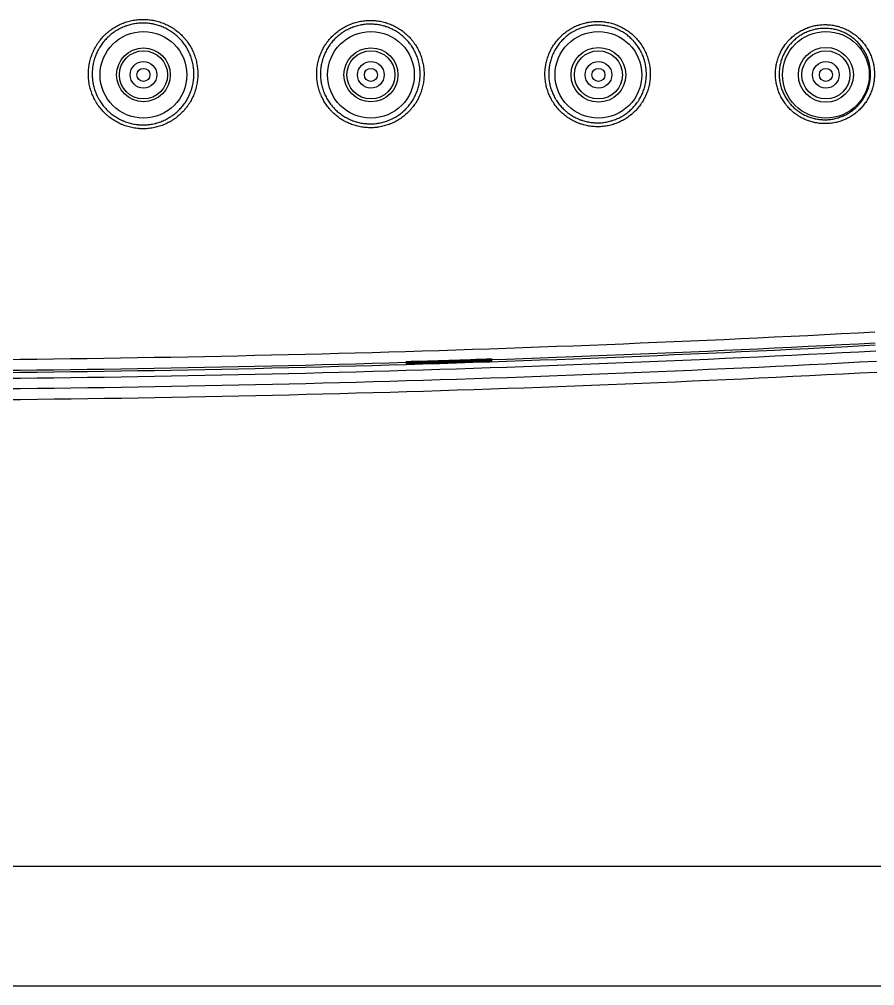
# Model space of a CAD drawing. Extents: x 60870 to 61464, y -29263 to -28843.
# Drawn here: x 61116.5 to 61195.4, y -29263.5 to -29174.3 of the extents above; entities that cross this region are included whole.
import ezdxf

# ---------------------------------------------------------------- set-up
doc = ezdxf.new("R2010")
doc.units = 0
doc.header["$LTSCALE"] = 7
doc.header["$MEASUREMENT"] = 0
doc.linetypes.add('CENTER', pattern=[2, 1.25, -0.25, 0.25, -0.25])
doc.layers.get('0').update_dxf_attribs({"color": 2, "linetype": 'CONTINUOUS'})
for name, color, linetype in [('08_ALL_FEATURES', 7, 'CONTINUOUS'), ('1', 1, 'CENTER'), ('TXT', 4, 'CONTINUOUS')]:
    doc.layers.add(name, color=color, linetype=linetype)

# ---------------------------------------------------------------- blocks, each defined once
blk = doc.blocks.new('BORDER')
blk.add_line((0, 0), (1, 0))

msp = doc.modelspace()

# ---------------------------------------------------------------- linework, layer by layer
at = {"layer": '08_ALL_FEATURES', "color": 7, "linetype": 'Continuous'}
for centre, radius in [((61127.912, -29179.387), 4), ((61148.912, -29179.387), 4), ((61169.911, -29179.387), 4), ((61190.911, -29179.387), 4), ((61127.912, -29179.387), 2.481), ((61127.912, -29179.387), 2.221), ((61148.912, -29179.387), 2.495), ((61148.912, -29179.387), 2.221), ((61169.911, -29179.387), 2.523), ((61169.911, -29179.387), 2.221), ((61190.911, -29179.387), 2.537), ((61190.911, -29179.387), 2.221), ((61127.912, -29179.387), 1.23), ((61148.912, -29179.387), 1.23), ((61169.911, -29179.387), 1.23), ((61190.911, -29179.387), 1.23), ((61127.912, -29179.387), 0.6), ((61148.912, -29179.387), 0.6), ((61169.911, -29179.387), 0.6), ((61190.911, -29179.387), 0.6)]:
    msp.add_circle(centre, radius, dxfattribs=at)
for points, knots in [([(61129.284, -29184.169), (61129.445, -29184.123), (61129.601, -29184.069), (61129.908, -29183.946), (61130.207, -29183.809), (61130.493, -29183.643), (61130.667, -29183.53), (61130.702, -29183.507), (61130.77, -29183.46), (61130.804, -29183.436), (61130.906, -29183.363), (61130.972, -29183.313), (61131.165, -29183.158), (61131.412, -29182.939), (61131.636, -29182.698), (61131.796, -29182.509), (61131.874, -29182.412), (61131.948, -29182.312), (61131.997, -29182.244), (61132.021, -29182.21), (61132.139, -29182.039), (61132.226, -29181.898), (61132.384, -29181.61), (61132.457, -29181.462), (61132.587, -29181.159), (61132.645, -29181.004), (61132.707, -29180.806), (61132.72, -29180.766), (61132.743, -29180.686), (61132.776, -29180.566), (61132.805, -29180.445), (61132.856, -29180.203), (61132.909, -29179.878), (61132.929, -29179.549), (61132.933, -29179.301), (61132.932, -29179.218), (61132.927, -29179.093), (61132.925, -29179.052), (61132.92, -29178.968), (61132.917, -29178.927), (61132.899, -29178.72), (61132.855, -29178.393), (61132.779, -29178.073), (61132.688, -29177.756), (61132.634, -29177.6), (61132.557, -29177.406), (61132.541, -29177.368), (61132.508, -29177.291), (61132.458, -29177.177), (61132.404, -29177.066), (61132.29, -29176.846), (61132.124, -29176.562), (61131.932, -29176.294), (61131.777, -29176.1), (61131.723, -29176.036), (61131.641, -29175.942), (61131.613, -29175.912), (61131.556, -29175.851), (61131.528, -29175.821), (61131.383, -29175.672), (61131.141, -29175.448), (61130.88, -29175.248), (61130.676, -29175.108), (61130.572, -29175.04), (61130.466, -29174.976), (61130.394, -29174.934), (61130.358, -29174.913), (61130.175, -29174.812), (61130.026, -29174.74), (61129.723, -29174.609), (61129.415, -29174.494), (61129.096, -29174.41), (61128.893, -29174.367), (61128.853, -29174.358), (61128.771, -29174.343), (61128.73, -29174.336), (61128.606, -29174.316), (61128.524, -29174.305), (61128.277, -29174.277), (61127.948, -29174.256), (61127.617, -29174.268), (61127.369, -29174.289), (61127.287, -29174.298), (61127.121, -29174.321), (61127.039, -29174.334), (61126.794, -29174.379), (61126.633, -29174.417), (61126.395, -29174.487), (61126.315, -29174.512), (61126.198, -29174.552), (61126.159, -29174.566), (61126.081, -29174.595), (61126.042, -29174.61), (61125.848, -29174.688), (61125.698, -29174.757), (61125.405, -29174.909), (61125.121, -29175.075), (61124.853, -29175.268), (61124.691, -29175.398), (61124.659, -29175.424), (61124.596, -29175.477), (61124.564, -29175.505), (61124.47, -29175.588), (61124.41, -29175.644), (61124.232, -29175.818), (61124.008, -29176.059), (61123.809, -29176.321), (61123.669, -29176.525), (61123.601, -29176.629), (61123.537, -29176.736), (61123.495, -29176.808), (61123.474, -29176.845), (61123.374, -29177.027), (61123.302, -29177.176), (61123.172, -29177.479), (61123.115, -29177.633), (61123.015, -29177.947), (61122.973, -29178.106), (61122.93, -29178.31), (61122.922, -29178.35), (61122.907, -29178.432), (61122.9, -29178.473), (61122.88, -29178.597), (61122.869, -29178.679), (61122.841, -29178.925), (61122.821, -29179.254), (61122.834, -29179.583), (61122.855, -29179.83), (61122.864, -29179.912), (61122.881, -29180.036), (61122.887, -29180.077), (61122.9, -29180.159), (61122.907, -29180.2), (61122.945, -29180.405), (61122.983, -29180.565), (61123.075, -29180.881), (61123.129, -29181.037), (61123.251, -29181.343), (61123.32, -29181.493), (61123.415, -29181.678), (61123.435, -29181.715), (61123.475, -29181.788), (61123.537, -29181.896), (61123.602, -29182.002), (61123.737, -29182.21), (61123.93, -29182.476), (61124.148, -29182.723), (61124.321, -29182.901), (61124.38, -29182.959), (61124.472, -29183.044), (61124.503, -29183.072), (61124.565, -29183.127), (61124.597, -29183.154), (61124.755, -29183.288), (61125.018, -29183.488), (61125.298, -29183.66), (61125.587, -29183.82), (61125.735, -29183.892), (61125.927, -29183.975), (61125.966, -29183.991), (61126.043, -29184.022), (61126.159, -29184.066), (61126.276, -29184.107), (61126.512, -29184.181), (61126.83, -29184.265), (61127.156, -29184.318), (61127.362, -29184.341), (61127.403, -29184.345), (61127.486, -29184.352), (61127.527, -29184.356), (61127.652, -29184.363), (61127.735, -29184.366), (61127.984, -29184.369), (61128.313, -29184.357), (61128.639, -29184.313), (61128.963, -29184.253), (61129.124, -29184.215), (61129.284, -29184.169)], [0, 0, 0, 0, 0.015625, 0.015625, 0.03125, 0.046875, 0.046875, 0.050781, 0.050781, 0.054688, 0.054688, 0.0625, 0.0625, 0.078125, 0.09375, 0.09375, 0.101563, 0.105469, 0.105469, 0.109375, 0.109375, 0.125, 0.125, 0.140625, 0.140625, 0.15625, 0.15625, 0.160156, 0.160156, 0.164063, 0.171875, 0.171875, 0.1875, 0.203125, 0.203125, 0.210938, 0.210938, 0.214844, 0.214844, 0.21875, 0.21875, 0.234375, 0.25, 0.25, 0.265625, 0.265625, 0.269531, 0.269531, 0.273438, 0.28125, 0.28125, 0.296875, 0.3125, 0.3125, 0.320313, 0.320313, 0.324219, 0.324219, 0.328125, 0.328125, 0.34375, 0.359375, 0.359375, 0.367188, 0.371094, 0.371094, 0.375, 0.375, 0.390625, 0.390625, 0.40625, 0.421875, 0.421875, 0.425781, 0.425781, 0.429688, 0.429688, 0.4375, 0.4375, 0.453125, 0.46875, 0.46875, 0.476563, 0.476563, 0.484375, 0.484375, 0.5, 0.5, 0.507813, 0.507813, 0.511719, 0.511719, 0.515625, 0.515625, 0.53125, 0.53125, 0.546875, 0.5625, 0.5625, 0.566406, 0.566406, 0.570313, 0.570313, 0.578125, 0.578125, 0.59375, 0.609375, 0.609375, 0.617188, 0.621094, 0.621094, 0.625, 0.625, 0.640625, 0.640625, 0.65625, 0.65625, 0.671875, 0.671875, 0.675781, 0.675781, 0.679688, 0.679688, 0.6875, 0.6875, 0.703125, 0.71875, 0.71875, 0.726563, 0.726563, 0.730469, 0.730469, 0.734375, 0.734375, 0.75, 0.75, 0.765625, 0.765625, 0.78125, 0.78125, 0.785156, 0.785156, 0.789063, 0.796875, 0.796875, 0.8125, 0.828125, 0.828125, 0.835938, 0.835938, 0.839844, 0.839844, 0.84375, 0.84375, 0.859375, 0.875, 0.875, 0.890625, 0.890625, 0.894531, 0.894531, 0.898438, 0.90625, 0.90625, 0.921875, 0.9375, 0.9375, 0.941406, 0.941406, 0.945313, 0.945313, 0.953125, 0.953125, 0.96875, 0.984375, 0.984375, 1, 1, 1, 1]), ([(61129.183, -29183.821), (61129.146, -29183.832), (61129.109, -29183.842), (61129.034, -29183.862), (61128.921, -29183.89), (61128.808, -29183.913), (61128.582, -29183.955), (61128.279, -29183.996), (61127.972, -29184.007), (61127.741, -29184.005), (61127.664, -29184.002), (61127.548, -29183.994), (61127.509, -29183.992), (61127.432, -29183.985), (61127.394, -29183.981), (61127.203, -29183.96), (61126.9, -29183.911), (61126.604, -29183.833), (61126.385, -29183.763), (61126.312, -29183.738), (61126.204, -29183.698), (61126.168, -29183.684), (61126.096, -29183.655), (61126.06, -29183.64), (61125.882, -29183.564), (61125.744, -29183.496), (61125.475, -29183.348), (61125.215, -29183.187), (61124.971, -29183.002), (61124.823, -29182.877), (61124.794, -29182.852), (61124.736, -29182.801), (61124.707, -29182.775), (61124.622, -29182.696), (61124.567, -29182.642), (61124.406, -29182.476), (61124.203, -29182.247), (61124.024, -29181.999), (61123.898, -29181.806), (61123.837, -29181.707), (61123.78, -29181.607), (61123.743, -29181.539), (61123.725, -29181.504), (61123.636, -29181.333), (61123.572, -29181.193), (61123.458, -29180.908), (61123.408, -29180.764), (61123.323, -29180.47), (61123.288, -29180.32), (61123.252, -29180.13), (61123.246, -29180.092), (61123.233, -29180.016), (61123.228, -29179.977), (61123.212, -29179.863), (61123.203, -29179.786), (61123.184, -29179.556), (61123.173, -29179.25), (61123.191, -29178.945), (61123.217, -29178.716), (61123.227, -29178.639), (61123.245, -29178.525), (61123.252, -29178.486), (61123.266, -29178.41), (61123.274, -29178.372), (61123.314, -29178.183), (61123.353, -29178.035), (61123.445, -29177.743), (61123.498, -29177.6), (61123.619, -29177.318), (61123.686, -29177.18), (61123.78, -29177.01), (61123.799, -29176.976), (61123.838, -29176.909), (61123.897, -29176.81), (61123.96, -29176.713), (61124.091, -29176.523), (61124.276, -29176.28), (61124.484, -29176.055), (61124.649, -29175.894), (61124.706, -29175.841), (61124.793, -29175.764), (61124.822, -29175.739), (61124.881, -29175.689), (61124.911, -29175.664), (61125.062, -29175.544), (61125.311, -29175.364), (61125.575, -29175.21), (61125.847, -29175.069), (61125.987, -29175.004), (61126.167, -29174.932), (61126.203, -29174.918), (61126.276, -29174.891), (61126.385, -29174.852), (61126.495, -29174.817), (61126.717, -29174.753), (61126.867, -29174.718), (61127.094, -29174.675), (61127.171, -29174.663), (61127.325, -29174.642), (61127.402, -29174.634), (61127.632, -29174.614), (61127.939, -29174.603), (61128.246, -29174.622), (61128.475, -29174.648), (61128.552, -29174.658), (61128.666, -29174.677), (61128.705, -29174.684), (61128.781, -29174.698), (61128.819, -29174.706), (61129.007, -29174.746), (61129.304, -29174.825), (61129.59, -29174.931), (61129.872, -29175.053), (61130.01, -29175.12), (61130.18, -29175.214), (61130.214, -29175.233), (61130.281, -29175.272), (61130.38, -29175.332), (61130.476, -29175.395), (61130.666, -29175.525), (61130.909, -29175.711), (61131.134, -29175.919), (61131.295, -29176.085), (61131.347, -29176.142), (61131.45, -29176.258), (61131.5, -29176.317), (61131.644, -29176.498), (61131.823, -29176.746), (61131.977, -29177.011), (61132.083, -29177.215), (61132.133, -29177.319), (61132.18, -29177.425), (61132.211, -29177.496), (61132.226, -29177.532), (61132.297, -29177.712), (61132.347, -29177.857), (61132.432, -29178.152), (61132.503, -29178.449), (61132.544, -29178.754), (61132.56, -29178.946), (61132.563, -29178.984), (61132.568, -29179.062), (61132.57, -29179.1), (61132.574, -29179.216), (61132.575, -29179.293), (61132.572, -29179.524), (61132.553, -29179.83), (61132.504, -29180.132), (61132.456, -29180.358), (61132.439, -29180.432), (61132.409, -29180.544), (61132.399, -29180.582), (61132.377, -29180.656), (61132.366, -29180.693), (61132.307, -29180.878), (61132.254, -29181.022), (61132.133, -29181.303), (61132.066, -29181.44), (61131.918, -29181.709), (61131.837, -29181.84), (61131.706, -29182.031), (61131.661, -29182.094), (61131.567, -29182.217), (61131.519, -29182.277), (61131.37, -29182.453), (61131.162, -29182.677), (61130.932, -29182.88), (61130.752, -29183.024), (61130.691, -29183.071), (61130.597, -29183.139), (61130.565, -29183.161), (61130.501, -29183.205), (61130.469, -29183.227), (61130.307, -29183.332), (61130.041, -29183.486), (61129.763, -29183.614), (61129.478, -29183.727), (61129.332, -29183.778), (61129.183, -29183.821)], [0, 0, 0, 0, 0.003906, 0.003906, 0.007813, 0.015625, 0.015625, 0.03125, 0.046875, 0.046875, 0.054688, 0.054688, 0.058594, 0.058594, 0.0625, 0.0625, 0.078125, 0.09375, 0.09375, 0.101563, 0.101563, 0.105469, 0.105469, 0.109375, 0.109375, 0.125, 0.125, 0.140625, 0.15625, 0.15625, 0.160156, 0.160156, 0.164063, 0.164063, 0.171875, 0.171875, 0.1875, 0.203125, 0.203125, 0.210938, 0.214844, 0.214844, 0.21875, 0.21875, 0.234375, 0.234375, 0.25, 0.25, 0.265625, 0.265625, 0.269531, 0.269531, 0.273438, 0.273438, 0.28125, 0.28125, 0.296875, 0.3125, 0.3125, 0.320313, 0.320313, 0.324219, 0.324219, 0.328125, 0.328125, 0.34375, 0.34375, 0.359375, 0.359375, 0.375, 0.375, 0.378906, 0.378906, 0.382813, 0.390625, 0.390625, 0.40625, 0.421875, 0.421875, 0.429688, 0.429688, 0.433594, 0.433594, 0.4375, 0.4375, 0.453125, 0.46875, 0.46875, 0.484375, 0.484375, 0.488281, 0.488281, 0.492188, 0.5, 0.5, 0.515625, 0.515625, 0.523438, 0.523438, 0.53125, 0.53125, 0.546875, 0.5625, 0.5625, 0.570312, 0.570312, 0.574219, 0.574219, 0.578125, 0.578125, 0.59375, 0.609375, 0.609375, 0.625, 0.625, 0.628906, 0.628906, 0.632812, 0.640625, 0.640625, 0.65625, 0.671875, 0.671875, 0.679687, 0.679687, 0.6875, 0.6875, 0.703125, 0.71875, 0.71875, 0.726562, 0.730469, 0.730469, 0.734375, 0.734375, 0.75, 0.75, 0.765625, 0.78125, 0.78125, 0.785156, 0.785156, 0.789062, 0.789062, 0.796875, 0.796875, 0.8125, 0.828125, 0.828125, 0.835937, 0.835937, 0.839844, 0.839844, 0.84375, 0.84375, 0.859375, 0.859375, 0.875, 0.875, 0.890625, 0.890625, 0.898437, 0.898437, 0.90625, 0.90625, 0.921875, 0.9375, 0.9375, 0.945312, 0.945312, 0.949219, 0.949219, 0.953125, 0.953125, 0.96875, 0.984375, 0.984375, 1, 1, 1, 1]), ([(61151.248, -29183.661), (61151.391, -29183.582), (61151.53, -29183.497), (61151.797, -29183.314), (61152.054, -29183.118), (61152.292, -29182.898), (61152.434, -29182.752), (61152.462, -29182.722), (61152.518, -29182.662), (61152.545, -29182.632), (61152.626, -29182.54), (61152.679, -29182.478), (61152.831, -29182.288), (61153.02, -29182.026), (61153.183, -29181.747), (61153.295, -29181.531), (61153.331, -29181.458), (61153.399, -29181.31), (61153.431, -29181.235), (61153.522, -29181.008), (61153.575, -29180.854), (61153.665, -29180.544), (61153.702, -29180.387), (61153.761, -29180.069), (61153.783, -29179.909), (61153.801, -29179.705), (61153.804, -29179.665), (61153.809, -29179.583), (61153.815, -29179.461), (61153.817, -29179.339), (61153.814, -29179.096), (61153.794, -29178.773), (61153.743, -29178.454), (61153.693, -29178.216), (61153.674, -29178.137), (61153.643, -29178.018), (61153.632, -29177.979), (61153.609, -29177.9), (61153.597, -29177.861), (61153.536, -29177.667), (61153.423, -29177.364), (61153.282, -29177.074), (61153.126, -29176.79), (61153.041, -29176.652), (61152.925, -29176.483), (61152.902, -29176.45), (61152.854, -29176.384), (61152.781, -29176.285), (61152.705, -29176.19), (61152.549, -29176.005), (61152.33, -29175.768), (61152.088, -29175.553), (61151.897, -29175.401), (61151.833, -29175.351), (61151.7, -29175.255), (61151.633, -29175.209), (61151.429, -29175.076), (61151.149, -29174.913), (61150.856, -29174.778), (61150.63, -29174.688), (61150.554, -29174.659), (61150.439, -29174.62), (61150.401, -29174.607), (61150.323, -29174.582), (61150.284, -29174.57), (61150.087, -29174.513), (61149.929, -29174.475), (61149.611, -29174.416), (61149.292, -29174.372), (61148.968, -29174.36), (61148.765, -29174.362), (61148.724, -29174.363), (61148.642, -29174.366), (61148.601, -29174.368), (61148.479, -29174.375), (61148.398, -29174.382), (61148.155, -29174.409), (61147.836, -29174.46), (61147.522, -29174.542), (61147.328, -29174.603), (61147.289, -29174.616), (61147.212, -29174.643), (61147.174, -29174.656), (61147.058, -29174.699), (61146.983, -29174.729), (61146.758, -29174.825), (61146.612, -29174.897), (61146.398, -29175.014), (61146.293, -29175.076), (61146.19, -29175.141), (61146.121, -29175.186), (61146.087, -29175.209), (61145.919, -29175.324), (61145.789, -29175.423), (61145.542, -29175.631), (61145.306, -29175.851), (61145.091, -29176.094), (61144.964, -29176.253), (61144.939, -29176.285), (61144.89, -29176.35), (61144.865, -29176.383), (61144.793, -29176.482), (61144.747, -29176.549), (61144.615, -29176.754), (61144.452, -29177.033), (61144.318, -29177.327), (61144.228, -29177.552), (61144.199, -29177.629), (61144.16, -29177.744), (61144.147, -29177.783), (61144.122, -29177.861), (61144.11, -29177.9), (61144.054, -29178.096), (61144.016, -29178.254), (61143.957, -29178.572), (61143.936, -29178.732), (61143.908, -29179.054), (61143.902, -29179.216), (61143.905, -29179.46), (61143.908, -29179.542), (61143.918, -29179.705), (61143.925, -29179.786), (61143.952, -29180.027), (61144.004, -29180.346), (61144.086, -29180.659), (61144.16, -29180.891), (61144.186, -29180.968), (61144.229, -29181.082), (61144.244, -29181.121), (61144.274, -29181.196), (61144.29, -29181.234), (61144.37, -29181.421), (61144.512, -29181.712), (61144.682, -29181.987), (61144.865, -29182.254), (61144.963, -29182.383), (61145.094, -29182.539), (61145.121, -29182.57), (61145.175, -29182.631), (61145.257, -29182.722), (61145.342, -29182.809), (61145.516, -29182.979), (61145.758, -29183.192), (61146.02, -29183.382), (61146.224, -29183.515), (61146.293, -29183.558), (61146.399, -29183.619), (61146.435, -29183.64), (61146.507, -29183.679), (61146.542, -29183.698), (61146.723, -29183.792), (61147.017, -29183.927), (61147.323, -29184.032), (61147.633, -29184.122), (61147.791, -29184.16), (61148.033, -29184.205), (61148.113, -29184.218), (61148.274, -29184.24), (61148.355, -29184.248), (61148.597, -29184.269), (61148.919, -29184.281), (61149.242, -29184.262), (61149.444, -29184.239), (61149.485, -29184.234), (61149.566, -29184.223), (61149.606, -29184.217), (61149.727, -29184.198), (61149.807, -29184.183), (61150.046, -29184.133), (61150.358, -29184.05), (61150.661, -29183.938), (61150.958, -29183.811), (61151.104, -29183.74), (61151.248, -29183.661)], [0, 0, 0, 0, 0.015625, 0.015625, 0.03125, 0.046875, 0.046875, 0.050781, 0.050781, 0.054688, 0.054688, 0.0625, 0.0625, 0.078125, 0.09375, 0.09375, 0.101563, 0.101563, 0.109375, 0.109375, 0.125, 0.125, 0.140625, 0.140625, 0.15625, 0.15625, 0.160156, 0.160156, 0.164063, 0.171875, 0.171875, 0.1875, 0.203125, 0.203125, 0.210938, 0.210938, 0.214844, 0.214844, 0.21875, 0.21875, 0.234375, 0.25, 0.25, 0.265625, 0.265625, 0.269531, 0.269531, 0.273438, 0.28125, 0.28125, 0.296875, 0.3125, 0.3125, 0.320313, 0.320313, 0.328125, 0.328125, 0.34375, 0.359375, 0.359375, 0.367188, 0.367188, 0.371094, 0.371094, 0.375, 0.375, 0.390625, 0.390625, 0.40625, 0.421875, 0.421875, 0.425781, 0.425781, 0.429688, 0.429688, 0.4375, 0.4375, 0.453125, 0.46875, 0.46875, 0.472656, 0.472656, 0.476563, 0.476563, 0.484375, 0.484375, 0.5, 0.5, 0.507813, 0.511719, 0.511719, 0.515625, 0.515625, 0.53125, 0.53125, 0.546875, 0.5625, 0.5625, 0.566406, 0.566406, 0.570313, 0.570313, 0.578125, 0.578125, 0.59375, 0.609375, 0.609375, 0.617188, 0.617188, 0.621094, 0.621094, 0.625, 0.625, 0.640625, 0.640625, 0.65625, 0.65625, 0.671875, 0.671875, 0.679688, 0.679688, 0.6875, 0.6875, 0.703125, 0.71875, 0.71875, 0.726563, 0.726563, 0.730469, 0.730469, 0.734375, 0.734375, 0.75, 0.765625, 0.765625, 0.78125, 0.78125, 0.785156, 0.785156, 0.789063, 0.796875, 0.796875, 0.8125, 0.828125, 0.828125, 0.835938, 0.835938, 0.839844, 0.839844, 0.84375, 0.84375, 0.859375, 0.875, 0.875, 0.890625, 0.890625, 0.898438, 0.898438, 0.90625, 0.90625, 0.921875, 0.9375, 0.9375, 0.941406, 0.941406, 0.945313, 0.945313, 0.953125, 0.953125, 0.96875, 0.984375, 0.984375, 1, 1, 1, 1]), ([(61151.072, -29183.342), (61151.039, -29183.361), (61151.005, -29183.379), (61150.938, -29183.413), (61150.837, -29183.464), (61150.734, -29183.511), (61150.526, -29183.6), (61150.245, -29183.704), (61149.955, -29183.781), (61149.733, -29183.828), (61149.659, -29183.842), (61149.547, -29183.86), (61149.509, -29183.865), (61149.434, -29183.875), (61149.396, -29183.88), (61149.209, -29183.901), (61148.909, -29183.919), (61148.609, -29183.908), (61148.385, -29183.888), (61148.31, -29183.88), (61148.16, -29183.86), (61148.085, -29183.848), (61147.861, -29183.806), (61147.715, -29183.771), (61147.426, -29183.687), (61147.143, -29183.589), (61146.869, -29183.464), (61146.702, -29183.377), (61146.668, -29183.359), (61146.602, -29183.323), (61146.569, -29183.304), (61146.471, -29183.247), (61146.406, -29183.207), (61146.217, -29183.084), (61145.974, -29182.908), (61145.749, -29182.709), (61145.587, -29182.552), (61145.508, -29182.471), (61145.432, -29182.387), (61145.382, -29182.33), (61145.357, -29182.301), (61145.235, -29182.156), (61145.144, -29182.036), (61144.974, -29181.788), (61144.817, -29181.533), (61144.685, -29181.263), (61144.61, -29181.089), (61144.596, -29181.054), (61144.567, -29180.984), (61144.554, -29180.948), (61144.514, -29180.842), (61144.49, -29180.77), (61144.421, -29180.555), (61144.345, -29180.265), (61144.297, -29179.969), (61144.272, -29179.744), (61144.266, -29179.669), (61144.259, -29179.556), (61144.257, -29179.518), (61144.254, -29179.442), (61144.253, -29179.404), (61144.251, -29179.215), (61144.256, -29179.065), (61144.282, -29178.766), (61144.302, -29178.617), (61144.357, -29178.322), (61144.391, -29178.176), (61144.444, -29177.994), (61144.455, -29177.957), (61144.478, -29177.885), (61144.513, -29177.777), (61144.553, -29177.671), (61144.636, -29177.461), (61144.761, -29177.189), (61144.912, -29176.929), (61145.035, -29176.739), (61145.078, -29176.677), (61145.145, -29176.585), (61145.167, -29176.554), (61145.213, -29176.494), (61145.33, -29176.345), (61145.554, -29176.091), (61145.773, -29175.887), (61146.003, -29175.693), (61146.123, -29175.602), (61146.279, -29175.494), (61146.311, -29175.473), (61146.374, -29175.432), (61146.47, -29175.371), (61146.568, -29175.314), (61146.767, -29175.205), (61146.902, -29175.139), (61147.111, -29175.049), (61147.181, -29175.021), (61147.288, -29174.982), (61147.324, -29174.969), (61147.395, -29174.944), (61147.431, -29174.932), (61147.611, -29174.875), (61147.903, -29174.799), (61148.2, -29174.751), (61148.425, -29174.727), (61148.5, -29174.72), (61148.613, -29174.713), (61148.651, -29174.712), (61148.727, -29174.709), (61148.765, -29174.708), (61148.954, -29174.706), (61149.255, -29174.718), (61149.551, -29174.758), (61149.847, -29174.813), (61149.993, -29174.848), (61150.176, -29174.901), (61150.212, -29174.912), (61150.284, -29174.935), (61150.392, -29174.971), (61150.498, -29175.01), (61150.707, -29175.094), (61150.979, -29175.22), (61151.239, -29175.371), (61151.428, -29175.494), (61151.491, -29175.537), (61151.614, -29175.626), (61151.674, -29175.672), (61151.851, -29175.814), (61152.075, -29176.013), (61152.279, -29176.233), (61152.424, -29176.406), (61152.495, -29176.494), (61152.563, -29176.585), (61152.607, -29176.646), (61152.629, -29176.677), (61152.736, -29176.834), (61152.815, -29176.962), (61152.96, -29177.226), (61153.091, -29177.495), (61153.196, -29177.777), (61153.253, -29177.957), (61153.264, -29177.993), (61153.285, -29178.066), (61153.295, -29178.103), (61153.324, -29178.213), (61153.341, -29178.286), (61153.388, -29178.507), (61153.435, -29178.804), (61153.454, -29179.103), (61153.457, -29179.329), (61153.456, -29179.404), (61153.452, -29179.517), (61153.45, -29179.555), (61153.445, -29179.631), (61153.442, -29179.669), (61153.426, -29179.858), (61153.406, -29180.007), (61153.351, -29180.302), (61153.316, -29180.448), (61153.232, -29180.736), (61153.183, -29180.878), (61153.099, -29181.089), (61153.069, -29181.159), (61153.006, -29181.297), (61152.973, -29181.365), (61152.869, -29181.565), (61152.718, -29181.824), (61152.542, -29182.067), (61152.401, -29182.244), (61152.352, -29182.302), (61152.277, -29182.387), (61152.251, -29182.415), (61152.2, -29182.471), (61152.173, -29182.498), (61152.041, -29182.633), (61151.821, -29182.838), (61151.582, -29183.02), (61151.334, -29183.19), (61151.205, -29183.269), (61151.072, -29183.342)], [0, 0, 0, 0, 0.003906, 0.003906, 0.007812, 0.015625, 0.015625, 0.03125, 0.046875, 0.046875, 0.054687, 0.054687, 0.058594, 0.058594, 0.0625, 0.0625, 0.078125, 0.09375, 0.09375, 0.101562, 0.101562, 0.109375, 0.109375, 0.125, 0.125, 0.140625, 0.15625, 0.15625, 0.160156, 0.160156, 0.164062, 0.164062, 0.171875, 0.171875, 0.1875, 0.203125, 0.203125, 0.210937, 0.214844, 0.214844, 0.21875, 0.21875, 0.234375, 0.234375, 0.25, 0.265625, 0.265625, 0.269531, 0.269531, 0.273437, 0.273437, 0.28125, 0.28125, 0.296875, 0.3125, 0.3125, 0.320312, 0.320312, 0.324219, 0.324219, 0.328125, 0.328125, 0.34375, 0.34375, 0.359375, 0.359375, 0.375, 0.375, 0.378906, 0.378906, 0.382812, 0.390625, 0.390625, 0.40625, 0.421875, 0.421875, 0.429687, 0.429687, 0.433594, 0.433594, 0.4375, 0.453125, 0.46875, 0.46875, 0.484375, 0.484375, 0.488281, 0.488281, 0.492187, 0.5, 0.5, 0.515625, 0.515625, 0.523437, 0.523437, 0.527344, 0.527344, 0.53125, 0.53125, 0.546875, 0.5625, 0.5625, 0.570312, 0.570312, 0.574219, 0.574219, 0.578125, 0.578125, 0.59375, 0.609375, 0.609375, 0.625, 0.625, 0.628906, 0.628906, 0.632812, 0.640625, 0.640625, 0.65625, 0.671875, 0.671875, 0.679687, 0.679687, 0.6875, 0.6875, 0.703125, 0.71875, 0.71875, 0.726562, 0.730469, 0.730469, 0.734375, 0.734375, 0.75, 0.75, 0.765625, 0.78125, 0.78125, 0.785156, 0.785156, 0.789062, 0.789062, 0.796875, 0.796875, 0.8125, 0.828125, 0.828125, 0.835937, 0.835937, 0.839844, 0.839844, 0.84375, 0.84375, 0.859375, 0.859375, 0.875, 0.875, 0.890625, 0.890625, 0.898437, 0.898437, 0.90625, 0.90625, 0.921875, 0.9375, 0.9375, 0.945312, 0.945312, 0.949219, 0.949219, 0.953125, 0.953125, 0.96875, 0.984375, 0.984375, 1, 1, 1, 1]), ([(61172.858, -29183.133), (61172.984, -29183.033), (61173.104, -29182.928), (61173.333, -29182.707), (61173.55, -29182.476), (61173.744, -29182.224), (61173.858, -29182.06), (61173.88, -29182.027), (61173.924, -29181.96), (61173.946, -29181.926), (61174.01, -29181.824), (61174.05, -29181.755), (61174.166, -29181.547), (61174.307, -29181.262), (61174.419, -29180.966), (61174.492, -29180.739), (61174.515, -29180.662), (61174.557, -29180.508), (61174.576, -29180.429), (61174.626, -29180.195), (61174.652, -29180.038), (61174.689, -29179.723), (61174.699, -29179.565), (61174.705, -29179.248), (61174.7, -29179.089), (61174.684, -29178.889), (61174.68, -29178.849), (61174.672, -29178.77), (61174.658, -29178.65), (61174.64, -29178.532), (61174.597, -29178.298), (61174.525, -29177.989), (61174.424, -29177.688), (61174.337, -29177.466), (61174.306, -29177.393), (61174.256, -29177.283), (61174.239, -29177.247), (61174.204, -29177.174), (61174.187, -29177.139), (61174.096, -29176.961), (61173.937, -29176.686), (61173.753, -29176.428), (61173.556, -29176.179), (61173.451, -29176.059), (61173.312, -29175.914), (61173.284, -29175.886), (61173.227, -29175.83), (61173.141, -29175.747), (61173.052, -29175.667), (61172.87, -29175.513), (61172.619, -29175.319), (61172.35, -29175.151), (61172.141, -29175.035), (61172.07, -29174.997), (61171.926, -29174.926), (61171.854, -29174.892), (61171.635, -29174.797), (61171.338, -29174.684), (61171.032, -29174.602), (61170.799, -29174.551), (61170.721, -29174.536), (61170.603, -29174.516), (61170.564, -29174.51), (61170.484, -29174.499), (61170.444, -29174.494), (61170.245, -29174.47), (61170.086, -29174.46), (61169.769, -29174.454), (61169.452, -29174.464), (61169.137, -29174.504), (61168.941, -29174.539), (61168.901, -29174.547), (61168.823, -29174.563), (61168.784, -29174.572), (61168.666, -29174.599), (61168.589, -29174.619), (61168.359, -29174.684), (61168.058, -29174.785), (61167.768, -29174.916), (61167.59, -29175.007), (61167.555, -29175.026), (61167.484, -29175.064), (61167.449, -29175.083), (61167.345, -29175.143), (61167.276, -29175.185), (61167.075, -29175.315), (61166.945, -29175.408), (61166.758, -29175.556), (61166.665, -29175.633), (61166.576, -29175.713), (61166.517, -29175.767), (61166.488, -29175.795), (61166.344, -29175.934), (61166.235, -29176.051), (61166.029, -29176.293), (61165.837, -29176.544), (61165.668, -29176.814), (61165.571, -29176.988), (61165.552, -29177.023), (61165.515, -29177.094), (61165.497, -29177.13), (61165.444, -29177.238), (61165.41, -29177.31), (61165.315, -29177.53), (61165.203, -29177.826), (61165.121, -29178.133), (61165.071, -29178.366), (61165.056, -29178.444), (61165.036, -29178.562), (61165.03, -29178.602), (61165.019, -29178.681), (61165.014, -29178.721), (61164.991, -29178.92), (61164.98, -29179.079), (61164.975, -29179.396), (61164.98, -29179.554), (61165.006, -29179.87), (61165.027, -29180.028), (61165.069, -29180.264), (61165.086, -29180.343), (61165.122, -29180.499), (61165.142, -29180.576), (61165.208, -29180.805), (61165.309, -29181.105), (61165.44, -29181.394), (61165.549, -29181.607), (61165.587, -29181.677), (61165.647, -29181.781), (61165.667, -29181.815), (61165.709, -29181.884), (61165.73, -29181.918), (61165.839, -29182.086), (61166.024, -29182.344), (61166.232, -29182.582), (61166.453, -29182.811), (61166.569, -29182.92), (61166.721, -29183.049), (61166.752, -29183.075), (61166.815, -29183.125), (61166.909, -29183.2), (61167.005, -29183.27), (61167.201, -29183.406), (61167.47, -29183.573), (61167.754, -29183.714), (61167.974, -29183.809), (61168.048, -29183.84), (61168.16, -29183.882), (61168.198, -29183.896), (61168.274, -29183.922), (61168.311, -29183.935), (61168.501, -29183.996), (61168.808, -29184.079), (61169.12, -29184.131), (61169.436, -29184.167), (61169.595, -29184.178), (61169.916, -29184.184), (61170.076, -29184.179), (61170.392, -29184.153), (61170.706, -29184.112), (61171.016, -29184.04), (61171.207, -29183.986), (61171.246, -29183.975), (61171.322, -29183.951), (61171.36, -29183.938), (61171.474, -29183.9), (61171.55, -29183.872), (61171.772, -29183.785), (61172.061, -29183.654), (61172.335, -29183.496), (61172.602, -29183.325), (61172.732, -29183.232), (61172.858, -29183.133)], [0, 0, 0, 0, 0.015625, 0.015625, 0.03125, 0.046875, 0.046875, 0.050781, 0.050781, 0.054688, 0.054688, 0.0625, 0.0625, 0.078125, 0.09375, 0.09375, 0.101563, 0.101563, 0.109375, 0.109375, 0.125, 0.125, 0.140625, 0.140625, 0.15625, 0.15625, 0.160156, 0.160156, 0.164063, 0.171875, 0.171875, 0.1875, 0.203125, 0.203125, 0.210938, 0.210938, 0.214844, 0.214844, 0.21875, 0.21875, 0.234375, 0.25, 0.25, 0.265625, 0.265625, 0.269531, 0.269531, 0.273438, 0.28125, 0.28125, 0.296875, 0.3125, 0.3125, 0.320313, 0.320313, 0.328125, 0.328125, 0.34375, 0.359375, 0.359375, 0.367188, 0.367188, 0.371094, 0.371094, 0.375, 0.375, 0.390625, 0.390625, 0.40625, 0.421875, 0.421875, 0.425781, 0.425781, 0.429688, 0.429688, 0.4375, 0.4375, 0.453125, 0.46875, 0.46875, 0.472656, 0.472656, 0.476563, 0.476563, 0.484375, 0.484375, 0.5, 0.5, 0.507813, 0.511719, 0.511719, 0.515625, 0.515625, 0.53125, 0.53125, 0.546875, 0.5625, 0.5625, 0.566406, 0.566406, 0.570313, 0.570313, 0.578125, 0.578125, 0.59375, 0.609375, 0.609375, 0.617188, 0.617188, 0.621094, 0.621094, 0.625, 0.625, 0.640625, 0.640625, 0.65625, 0.65625, 0.671875, 0.671875, 0.679688, 0.679688, 0.6875, 0.6875, 0.703125, 0.71875, 0.71875, 0.726563, 0.726563, 0.730469, 0.730469, 0.734375, 0.734375, 0.75, 0.765625, 0.765625, 0.78125, 0.78125, 0.785156, 0.785156, 0.789063, 0.796875, 0.796875, 0.8125, 0.828125, 0.828125, 0.835938, 0.835938, 0.839844, 0.839844, 0.84375, 0.84375, 0.859375, 0.875, 0.875, 0.890625, 0.890625, 0.90625, 0.90625, 0.921875, 0.9375, 0.9375, 0.941406, 0.941406, 0.945313, 0.945313, 0.953125, 0.953125, 0.96875, 0.984375, 0.984375, 1, 1, 1, 1]), ([(61172.631, -29182.847), (61172.602, -29182.87), (61172.572, -29182.892), (61172.513, -29182.937), (61172.423, -29183.003), (61172.331, -29183.065), (61172.145, -29183.185), (61171.891, -29183.331), (61171.623, -29183.452), (61171.416, -29183.533), (61171.347, -29183.559), (61171.241, -29183.595), (61171.206, -29183.606), (61171.135, -29183.628), (61171.099, -29183.639), (61170.921, -29183.689), (61170.634, -29183.755), (61170.343, -29183.793), (61170.05, -29183.817), (61169.902, -29183.822), (61169.604, -29183.817), (61169.457, -29183.807), (61169.164, -29183.772), (61168.875, -29183.724), (61168.59, -29183.648), (61168.414, -29183.591), (61168.379, -29183.579), (61168.309, -29183.555), (61168.274, -29183.542), (61168.17, -29183.502), (61168.101, -29183.475), (61167.898, -29183.386), (61167.634, -29183.256), (61167.385, -29183.1), (61167.203, -29182.974), (61167.114, -29182.909), (61167.026, -29182.84), (61166.969, -29182.794), (61166.94, -29182.77), (61166.798, -29182.649), (61166.691, -29182.548), (61166.487, -29182.337), (61166.293, -29182.116), (61166.122, -29181.876), (61166.021, -29181.721), (61166.002, -29181.689), (61165.963, -29181.626), (61165.944, -29181.594), (61165.888, -29181.497), (61165.853, -29181.432), (61165.752, -29181.235), (61165.631, -29180.967), (61165.537, -29180.689), (61165.476, -29180.476), (61165.457, -29180.405), (61165.424, -29180.26), (61165.409, -29180.187), (61165.369, -29179.968), (61165.35, -29179.822), (61165.326, -29179.529), (61165.321, -29179.382), (61165.326, -29179.088), (61165.336, -29178.941), (61165.357, -29178.757), (61165.362, -29178.72), (61165.372, -29178.646), (61165.389, -29178.536), (61165.41, -29178.427), (61165.456, -29178.211), (61165.533, -29177.927), (61165.636, -29177.652), (61165.724, -29177.449), (61165.755, -29177.382), (61165.805, -29177.282), (61165.822, -29177.249), (61165.856, -29177.183), (61165.874, -29177.15), (61165.964, -29176.988), (61166.12, -29176.738), (61166.299, -29176.505), (61166.489, -29176.281), (61166.59, -29176.173), (61166.724, -29176.044), (61166.751, -29176.018), (61166.805, -29175.968), (61166.888, -29175.894), (61166.974, -29175.822), (61167.147, -29175.685), (61167.268, -29175.599), (61167.455, -29175.478), (61167.518, -29175.44), (61167.615, -29175.384), (61167.647, -29175.366), (61167.713, -29175.331), (61167.745, -29175.313), (61167.91, -29175.229), (61168.179, -29175.108), (61168.458, -29175.014), (61168.671, -29174.953), (61168.743, -29174.935), (61168.852, -29174.91), (61168.888, -29174.902), (61168.961, -29174.887), (61168.997, -29174.88), (61169.18, -29174.847), (61169.472, -29174.809), (61169.765, -29174.8), (61170.06, -29174.806), (61170.207, -29174.815), (61170.392, -29174.837), (61170.429, -29174.842), (61170.502, -29174.852), (61170.612, -29174.869), (61170.721, -29174.89), (61170.936, -29174.937), (61171.22, -29175.014), (61171.495, -29175.118), (61171.699, -29175.206), (61171.766, -29175.238), (61171.899, -29175.304), (61171.965, -29175.338), (61172.158, -29175.446), (61172.408, -29175.602), (61172.641, -29175.782), (61172.809, -29175.925), (61172.891, -29175.998), (61172.972, -29176.075), (61173.024, -29176.127), (61173.051, -29176.154), (61173.18, -29176.288), (61173.277, -29176.399), (61173.459, -29176.63), (61173.63, -29176.869), (61173.777, -29177.124), (61173.862, -29177.289), (61173.878, -29177.322), (61173.91, -29177.389), (61173.926, -29177.422), (61173.972, -29177.524), (61174.001, -29177.592), (61174.082, -29177.798), (61174.176, -29178.077), (61174.242, -29178.363), (61174.282, -29178.581), (61174.293, -29178.654), (61174.308, -29178.764), (61174.312, -29178.801), (61174.32, -29178.875), (61174.323, -29178.912), (61174.338, -29179.097), (61174.343, -29179.244), (61174.338, -29179.538), (61174.328, -29179.685), (61174.294, -29179.977), (61174.27, -29180.122), (61174.231, -29180.303), (61174.222, -29180.34), (61174.205, -29180.412), (61174.196, -29180.448), (61174.167, -29180.556), (61174.146, -29180.626), (61174.078, -29180.837), (61173.974, -29181.112), (61173.844, -29181.376), (61173.736, -29181.569), (61173.698, -29181.633), (61173.64, -29181.727), (61173.619, -29181.759), (61173.579, -29181.821), (61173.475, -29181.975), (61173.272, -29182.238), (61173.071, -29182.452), (61172.859, -29182.657), (61172.748, -29182.754), (61172.631, -29182.847)], [0, 0, 0, 0, 0.003906, 0.003906, 0.007812, 0.015625, 0.015625, 0.03125, 0.046875, 0.046875, 0.054688, 0.054688, 0.058594, 0.058594, 0.0625, 0.0625, 0.078125, 0.09375, 0.09375, 0.109375, 0.109375, 0.125, 0.125, 0.140625, 0.15625, 0.15625, 0.160156, 0.160156, 0.164063, 0.164063, 0.171875, 0.171875, 0.1875, 0.203125, 0.203125, 0.210938, 0.214844, 0.214844, 0.21875, 0.21875, 0.234375, 0.234375, 0.25, 0.265625, 0.265625, 0.269531, 0.269531, 0.273438, 0.273438, 0.28125, 0.28125, 0.296875, 0.3125, 0.3125, 0.320313, 0.320313, 0.328125, 0.328125, 0.34375, 0.34375, 0.359375, 0.359375, 0.375, 0.375, 0.378906, 0.378906, 0.382812, 0.390625, 0.390625, 0.40625, 0.421875, 0.421875, 0.429687, 0.429687, 0.433594, 0.433594, 0.4375, 0.4375, 0.453125, 0.46875, 0.46875, 0.484375, 0.484375, 0.488281, 0.488281, 0.492187, 0.5, 0.5, 0.515625, 0.515625, 0.523437, 0.523437, 0.527344, 0.527344, 0.53125, 0.53125, 0.546875, 0.5625, 0.5625, 0.570312, 0.570312, 0.574219, 0.574219, 0.578125, 0.578125, 0.59375, 0.609375, 0.609375, 0.625, 0.625, 0.628906, 0.628906, 0.632812, 0.640625, 0.640625, 0.65625, 0.671875, 0.671875, 0.679687, 0.679687, 0.6875, 0.6875, 0.703125, 0.71875, 0.71875, 0.726562, 0.730469, 0.730469, 0.734375, 0.734375, 0.75, 0.75, 0.765625, 0.78125, 0.78125, 0.785156, 0.785156, 0.789062, 0.789062, 0.796875, 0.796875, 0.8125, 0.828125, 0.828125, 0.835937, 0.835937, 0.839844, 0.839844, 0.84375, 0.84375, 0.859375, 0.859375, 0.875, 0.875, 0.890625, 0.890625, 0.894531, 0.894531, 0.898437, 0.898437, 0.90625, 0.90625, 0.921875, 0.9375, 0.9375, 0.945313, 0.945313, 0.949219, 0.949219, 0.953125, 0.96875, 0.984375, 0.984375, 1, 1, 1, 1]), ([(61194.084, -29182.531), (61194.19, -29182.424), (61194.29, -29182.312), (61194.477, -29182.079), (61194.653, -29181.838), (61194.805, -29181.58), (61194.892, -29181.414), (61194.909, -29181.38), (61194.943, -29181.313), (61194.959, -29181.279), (61195.006, -29181.176), (61195.036, -29181.107), (61195.12, -29180.899), (61195.218, -29180.618), (61195.289, -29180.328), (61195.331, -29180.107), (61195.343, -29180.033), (61195.359, -29179.922), (61195.363, -29179.884), (61195.372, -29179.809), (61195.376, -29179.772), (61195.393, -29179.585), (61195.399, -29179.435), (61195.396, -29179.137), (61195.388, -29178.989), (61195.356, -29178.692), (61195.333, -29178.544), (61195.295, -29178.36), (61195.287, -29178.323), (61195.269, -29178.25), (61195.242, -29178.14), (61195.212, -29178.032), (61195.145, -29177.818), (61195.042, -29177.538), (61194.912, -29177.27), (61194.805, -29177.072), (61194.767, -29177.007), (61194.709, -29176.911), (61194.688, -29176.879), (61194.648, -29176.816), (61194.544, -29176.659), (61194.341, -29176.391), (61194.14, -29176.172), (61193.927, -29175.962), (61193.816, -29175.862), (61193.669, -29175.744), (61193.639, -29175.721), (61193.58, -29175.675), (61193.489, -29175.607), (61193.397, -29175.543), (61193.21, -29175.421), (61192.953, -29175.269), (61192.683, -29175.144), (61192.474, -29175.059), (61192.404, -29175.033), (61192.261, -29174.983), (61192.19, -29174.96), (61191.974, -29174.896), (61191.684, -29174.826), (61191.389, -29174.784), (61191.166, -29174.764), (61191.091, -29174.759), (61190.979, -29174.754), (61190.941, -29174.753), (61190.866, -29174.752), (61190.828, -29174.751), (61190.64, -29174.753), (61190.49, -29174.761), (61190.194, -29174.793), (61189.9, -29174.839), (61189.61, -29174.913), (61189.431, -29174.969), (61189.395, -29174.98), (61189.324, -29175.005), (61189.288, -29175.017), (61189.182, -29175.056), (61189.112, -29175.084), (61188.905, -29175.171), (61188.636, -29175.301), (61188.38, -29175.456), (61188.225, -29175.562), (61188.194, -29175.583), (61188.133, -29175.627), (61188.103, -29175.65), (61188.012, -29175.718), (61187.953, -29175.764), (61187.78, -29175.909), (61187.67, -29176.011), (61187.512, -29176.171), (61187.435, -29176.253), (61187.361, -29176.338), (61187.312, -29176.396), (61187.288, -29176.425), (61187.17, -29176.572), (61187.082, -29176.693), (61186.918, -29176.943), (61186.768, -29177.199), (61186.642, -29177.471), (61186.572, -29177.645), (61186.558, -29177.68), (61186.532, -29177.75), (61186.519, -29177.786), (61186.482, -29177.893), (61186.459, -29177.964), (61186.396, -29178.18), (61186.326, -29178.47), (61186.285, -29178.765), (61186.265, -29178.988), (61186.26, -29179.063), (61186.255, -29179.176), (61186.254, -29179.213), (61186.253, -29179.289), (61186.253, -29179.327), (61186.255, -29179.515), (61186.264, -29179.664), (61186.296, -29179.96), (61186.319, -29180.107), (61186.379, -29180.399), (61186.417, -29180.544), (61186.473, -29180.723), (61186.485, -29180.759), (61186.509, -29180.831), (61186.547, -29180.937), (61186.588, -29181.042), (61186.676, -29181.248), (61186.806, -29181.516), (61186.961, -29181.771), (61187.088, -29181.956), (61187.131, -29182.017), (61187.2, -29182.107), (61187.223, -29182.137), (61187.27, -29182.196), (61187.388, -29182.342), (61187.616, -29182.589), (61187.839, -29182.787), (61188.071, -29182.974), (61188.192, -29183.063), (61188.349, -29183.166), (61188.381, -29183.186), (61188.445, -29183.226), (61188.542, -29183.284), (61188.64, -29183.339), (61188.838, -29183.443), (61189.109, -29183.568), (61189.39, -29183.666), (61189.606, -29183.73), (61189.678, -29183.749), (61189.788, -29183.776), (61189.825, -29183.784), (61189.899, -29183.8), (61189.936, -29183.807), (61190.12, -29183.842), (61190.415, -29183.884), (61190.713, -29183.896), (61190.937, -29183.894), (61191.012, -29183.892), (61191.161, -29183.883), (61191.236, -29183.877), (61191.462, -29183.853), (61191.61, -29183.83), (61191.902, -29183.769), (61192.19, -29183.695), (61192.471, -29183.592), (61192.643, -29183.519), (61192.678, -29183.504), (61192.746, -29183.473), (61192.781, -29183.457), (61192.883, -29183.407), (61192.949, -29183.373), (61193.147, -29183.266), (61193.401, -29183.11), (61193.639, -29182.931), (61193.868, -29182.74), (61193.978, -29182.639), (61194.084, -29182.531)], [0, 0, 0, 0, 0.015625, 0.015625, 0.03125, 0.046875, 0.046875, 0.050781, 0.050781, 0.054688, 0.054688, 0.0625, 0.0625, 0.078125, 0.09375, 0.09375, 0.101563, 0.101563, 0.105469, 0.105469, 0.109375, 0.109375, 0.125, 0.125, 0.140625, 0.140625, 0.15625, 0.15625, 0.160156, 0.160156, 0.164063, 0.171875, 0.171875, 0.1875, 0.203125, 0.203125, 0.210938, 0.210938, 0.214844, 0.214844, 0.21875, 0.234375, 0.25, 0.25, 0.265625, 0.265625, 0.269531, 0.269531, 0.273438, 0.28125, 0.28125, 0.296875, 0.3125, 0.3125, 0.320313, 0.320313, 0.328125, 0.328125, 0.34375, 0.359375, 0.359375, 0.367188, 0.367188, 0.371094, 0.371094, 0.375, 0.375, 0.390625, 0.390625, 0.40625, 0.421875, 0.421875, 0.425781, 0.425781, 0.429688, 0.429688, 0.4375, 0.4375, 0.453125, 0.46875, 0.46875, 0.472656, 0.472656, 0.476563, 0.476563, 0.484375, 0.484375, 0.5, 0.5, 0.507813, 0.511719, 0.511719, 0.515625, 0.515625, 0.53125, 0.53125, 0.546875, 0.5625, 0.5625, 0.566406, 0.566406, 0.570313, 0.570313, 0.578125, 0.578125, 0.59375, 0.609375, 0.609375, 0.617188, 0.617188, 0.621094, 0.621094, 0.625, 0.625, 0.640625, 0.640625, 0.65625, 0.65625, 0.671875, 0.671875, 0.675781, 0.675781, 0.679688, 0.6875, 0.6875, 0.703125, 0.71875, 0.71875, 0.726563, 0.726563, 0.730469, 0.730469, 0.734375, 0.75, 0.765625, 0.765625, 0.78125, 0.78125, 0.785156, 0.785156, 0.789063, 0.796875, 0.796875, 0.8125, 0.828125, 0.828125, 0.835938, 0.835938, 0.839844, 0.839844, 0.84375, 0.84375, 0.859375, 0.875, 0.875, 0.882813, 0.882813, 0.890625, 0.890625, 0.90625, 0.90625, 0.921875, 0.9375, 0.9375, 0.941406, 0.941406, 0.945313, 0.945313, 0.953125, 0.953125, 0.96875, 0.984375, 0.984375, 1, 1, 1, 1]), ([(61193.822, -29182.274), (61193.798, -29182.299), (61193.773, -29182.323), (61193.723, -29182.372), (61193.647, -29182.443), (61193.569, -29182.512), (61193.41, -29182.644), (61193.191, -29182.809), (61192.956, -29182.953), (61192.774, -29183.052), (61192.712, -29183.084), (61192.618, -29183.129), (61192.587, -29183.144), (61192.523, -29183.173), (61192.492, -29183.186), (61192.332, -29183.254), (61192.073, -29183.349), (61191.808, -29183.417), (61191.538, -29183.473), (61191.401, -29183.495), (61191.124, -29183.524), (61190.986, -29183.532), (61190.711, -29183.534), (61190.436, -29183.523), (61190.163, -29183.485), (61189.994, -29183.452), (61189.96, -29183.446), (61189.892, -29183.431), (61189.858, -29183.423), (61189.756, -29183.399), (61189.689, -29183.381), (61189.491, -29183.322), (61189.231, -29183.231), (61188.981, -29183.116), (61188.798, -29183.02), (61188.708, -29182.97), (61188.619, -29182.916), (61188.56, -29182.879), (61188.53, -29182.86), (61188.385, -29182.765), (61188.273, -29182.684), (61188.059, -29182.511), (61187.854, -29182.328), (61187.667, -29182.126), (61187.556, -29181.993), (61187.534, -29181.966), (61187.491, -29181.911), (61187.47, -29181.884), (61187.407, -29181.801), (61187.367, -29181.745), (61187.25, -29181.573), (61187.107, -29181.339), (61186.987, -29181.091), (61186.906, -29180.901), (61186.88, -29180.837), (61186.833, -29180.706), (61186.81, -29180.64), (61186.748, -29180.442), (61186.713, -29180.308), (61186.657, -29180.039), (61186.636, -29179.903), (61186.606, -29179.63), (61186.598, -29179.492), (61186.597, -29179.319), (61186.597, -29179.284), (61186.598, -29179.214), (61186.601, -29179.11), (61186.607, -29179.007), (61186.626, -29178.801), (61186.664, -29178.528), (61186.728, -29178.261), (61186.786, -29178.062), (61186.807, -29177.996), (61186.842, -29177.898), (61186.854, -29177.865), (61186.878, -29177.8), (61186.891, -29177.767), (61186.955, -29177.607), (61187.071, -29177.356), (61187.21, -29177.119), (61187.361, -29176.889), (61187.442, -29176.777), (61187.551, -29176.642), (61187.574, -29176.615), (61187.619, -29176.562), (61187.687, -29176.483), (61187.758, -29176.408), (61187.903, -29176.26), (61188.005, -29176.166), (61188.165, -29176.033), (61188.219, -29175.989), (61188.303, -29175.927), (61188.331, -29175.906), (61188.387, -29175.865), (61188.416, -29175.846), (61188.559, -29175.748), (61188.794, -29175.605), (61189.043, -29175.485), (61189.234, -29175.404), (61189.298, -29175.379), (61189.396, -29175.343), (61189.429, -29175.331), (61189.495, -29175.309), (61189.528, -29175.298), (61189.693, -29175.247), (61189.96, -29175.178), (61190.232, -29175.136), (61190.505, -29175.107), (61190.643, -29175.099), (61190.817, -29175.098), (61190.852, -29175.098), (61190.921, -29175.099), (61191.025, -29175.102), (61191.129, -29175.109), (61191.334, -29175.128), (61191.606, -29175.166), (61191.874, -29175.231), (61192.073, -29175.29), (61192.139, -29175.311), (61192.237, -29175.345), (61192.27, -29175.357), (61192.335, -29175.382), (61192.367, -29175.394), (61192.528, -29175.459), (61192.777, -29175.575), (61193.014, -29175.714), (61193.244, -29175.866), (61193.356, -29175.947), (61193.573, -29176.122), (61193.676, -29176.214), (61193.872, -29176.407), (61194.058, -29176.609), (61194.224, -29176.829), (61194.321, -29176.972), (61194.341, -29177.001), (61194.378, -29177.059), (61194.397, -29177.089), (61194.451, -29177.178), (61194.486, -29177.238), (61194.585, -29177.42), (61194.705, -29177.668), (61194.799, -29177.926), (61194.861, -29178.123), (61194.89, -29178.223), (61194.915, -29178.324), (61194.93, -29178.391), (61194.938, -29178.425), (61194.973, -29178.595), (61194.995, -29178.732), (61195.024, -29179.006), (61195.04, -29179.28), (61195.029, -29179.555), (61195.013, -29179.728), (61195.01, -29179.763), (61195.002, -29179.832), (61194.997, -29179.866), (61194.983, -29179.969), (61194.972, -29180.038), (61194.933, -29180.241), (61194.868, -29180.508), (61194.778, -29180.768), (61194.7, -29180.96), (61194.673, -29181.024), (61194.615, -29181.15), (61194.584, -29181.212), (61194.487, -29181.397), (61194.347, -29181.635), (61194.185, -29181.857), (61194.012, -29182.071), (61193.92, -29182.175), (61193.822, -29182.274)], [0, 0, 0, 0, 0.003906, 0.003906, 0.007812, 0.015625, 0.015625, 0.03125, 0.046875, 0.046875, 0.054687, 0.054687, 0.058594, 0.058594, 0.0625, 0.0625, 0.078125, 0.09375, 0.09375, 0.109375, 0.109375, 0.125, 0.125, 0.140625, 0.15625, 0.15625, 0.160156, 0.160156, 0.164062, 0.164062, 0.171875, 0.171875, 0.1875, 0.203125, 0.203125, 0.210937, 0.214844, 0.214844, 0.21875, 0.21875, 0.234375, 0.234375, 0.25, 0.265625, 0.265625, 0.269531, 0.269531, 0.273437, 0.273437, 0.28125, 0.28125, 0.296875, 0.3125, 0.3125, 0.320312, 0.320312, 0.328125, 0.328125, 0.34375, 0.34375, 0.359375, 0.359375, 0.375, 0.375, 0.378906, 0.378906, 0.382812, 0.390625, 0.390625, 0.40625, 0.421875, 0.421875, 0.429687, 0.429687, 0.433594, 0.433594, 0.4375, 0.4375, 0.453125, 0.46875, 0.46875, 0.484375, 0.484375, 0.488281, 0.488281, 0.492187, 0.5, 0.5, 0.515625, 0.515625, 0.523437, 0.523437, 0.527344, 0.527344, 0.53125, 0.53125, 0.546875, 0.5625, 0.5625, 0.570312, 0.570312, 0.574219, 0.574219, 0.578125, 0.578125, 0.59375, 0.609375, 0.609375, 0.625, 0.625, 0.628906, 0.628906, 0.632812, 0.640625, 0.640625, 0.65625, 0.671875, 0.671875, 0.679687, 0.679687, 0.683594, 0.683594, 0.6875, 0.6875, 0.703125, 0.71875, 0.71875, 0.734375, 0.734375, 0.75, 0.75, 0.765625, 0.78125, 0.78125, 0.785156, 0.785156, 0.789062, 0.789062, 0.796875, 0.796875, 0.8125, 0.828125, 0.828125, 0.835937, 0.839844, 0.839844, 0.84375, 0.84375, 0.859375, 0.859375, 0.875, 0.890625, 0.890625, 0.894531, 0.894531, 0.898437, 0.898437, 0.90625, 0.90625, 0.921875, 0.9375, 0.9375, 0.945312, 0.945312, 0.953125, 0.953125, 0.96875, 0.984375, 0.984375, 1, 1, 1, 1]), ([(61195.471, -29204.355), (61178.975, -29205.232), (61145.971, -29206.548), (61112.939, -29206.987), (61079.894, -29206.987), (61063.378, -29206.768), (61038.613, -29206.11), (61030.359, -29205.835), (61017.981, -29205.342), (61013.855, -29205.164), (61007.667, -29204.876), (61005.604, -29204.776), (61001.48, -29204.571), (60999.417, -29204.465), (60997.356, -29204.355)], [0, 0, 0, 0, 0.25, 0.5, 0.5, 0.75, 0.75, 0.875, 0.875, 0.9375, 0.9375, 0.96875, 0.96875, 1, 1, 1, 1]), ([(60997.319, -29204.864), (60999.381, -29204.974), (61001.444, -29205.08), (61005.57, -29205.286), (61011.76, -29205.584), (61026.206, -29206.208), (61038.591, -29206.619), (61063.366, -29207.278), (61079.888, -29207.497), (61112.945, -29207.497), (61145.989, -29207.058), (61179.006, -29205.742), (61195.508, -29204.864)], [0, 0, 0, 0, 0.03125, 0.03125, 0.0625, 0.125, 0.25, 0.25, 0.5, 0.5, 0.75, 1, 1, 1, 1]), ([(61195.569, -29205.848), (61179.057, -29206.726), (61146.018, -29208.043), (61112.953, -29208.482), (61079.874, -29208.482), (61046.808, -29208.043), (61013.769, -29206.726), (60997.257, -29205.848)], [0, 0, 0, 0, 0.25, 0.5, 0.5, 0.75, 1, 1, 1, 1]), ([(60997.227, -29206.823), (61001.356, -29207.043), (61005.486, -29207.249), (61013.747, -29207.633), (61026.14, -29208.169), (61038.536, -29208.58), (61063.333, -29209.239), (61079.871, -29209.459), (61112.959, -29209.459), (61146.034, -29209.019), (61179.082, -29207.702), (61195.599, -29206.823)], [0, 0, 0, 0, 0.0625, 0.0625, 0.125, 0.25, 0.25, 0.5, 0.5, 0.75, 1, 1, 1, 1])]:
    msp.add_open_spline(points, degree=3, knots=knots, dxfattribs=at)
for points in [[(61195.429, -29203.15), (61178.926, -29204.028), (61145.921, -29205.343), (61096.413, -29206), (61046.905, -29205.343), (61013.9, -29204.028), (60997.397, -29203.15)], [(60997.367, -29204.127), (61013.875, -29205.005), (61046.89, -29206.32), (61096.413, -29206.978), (61145.936, -29206.32), (61178.951, -29205.005), (61195.459, -29204.127)]]:
    msp.add_open_spline(points, degree=3, dxfattribs=at)
at = {"layer": '1', "color": 7, "linetype": 'Continuous', "lineweight": 70}
msp.add_arc((61096.413, -27302.533), 1904.227, 271.676784, 271.916408, dxfattribs=at)
at = {"layer": 'TXT', "color": 4}
msp.add_line((61450.041, -29252.48), (60896.041, -29252.48), dxfattribs=at)

# ---------------------------------------------------------------- block references
at = {"xscale": 594, "yscale": 420, "zscale": 594}
msp.add_blockref('BORDER', (60870.041, -29263.48), dxfattribs=at)

doc.saveas('drawing.dxf')
